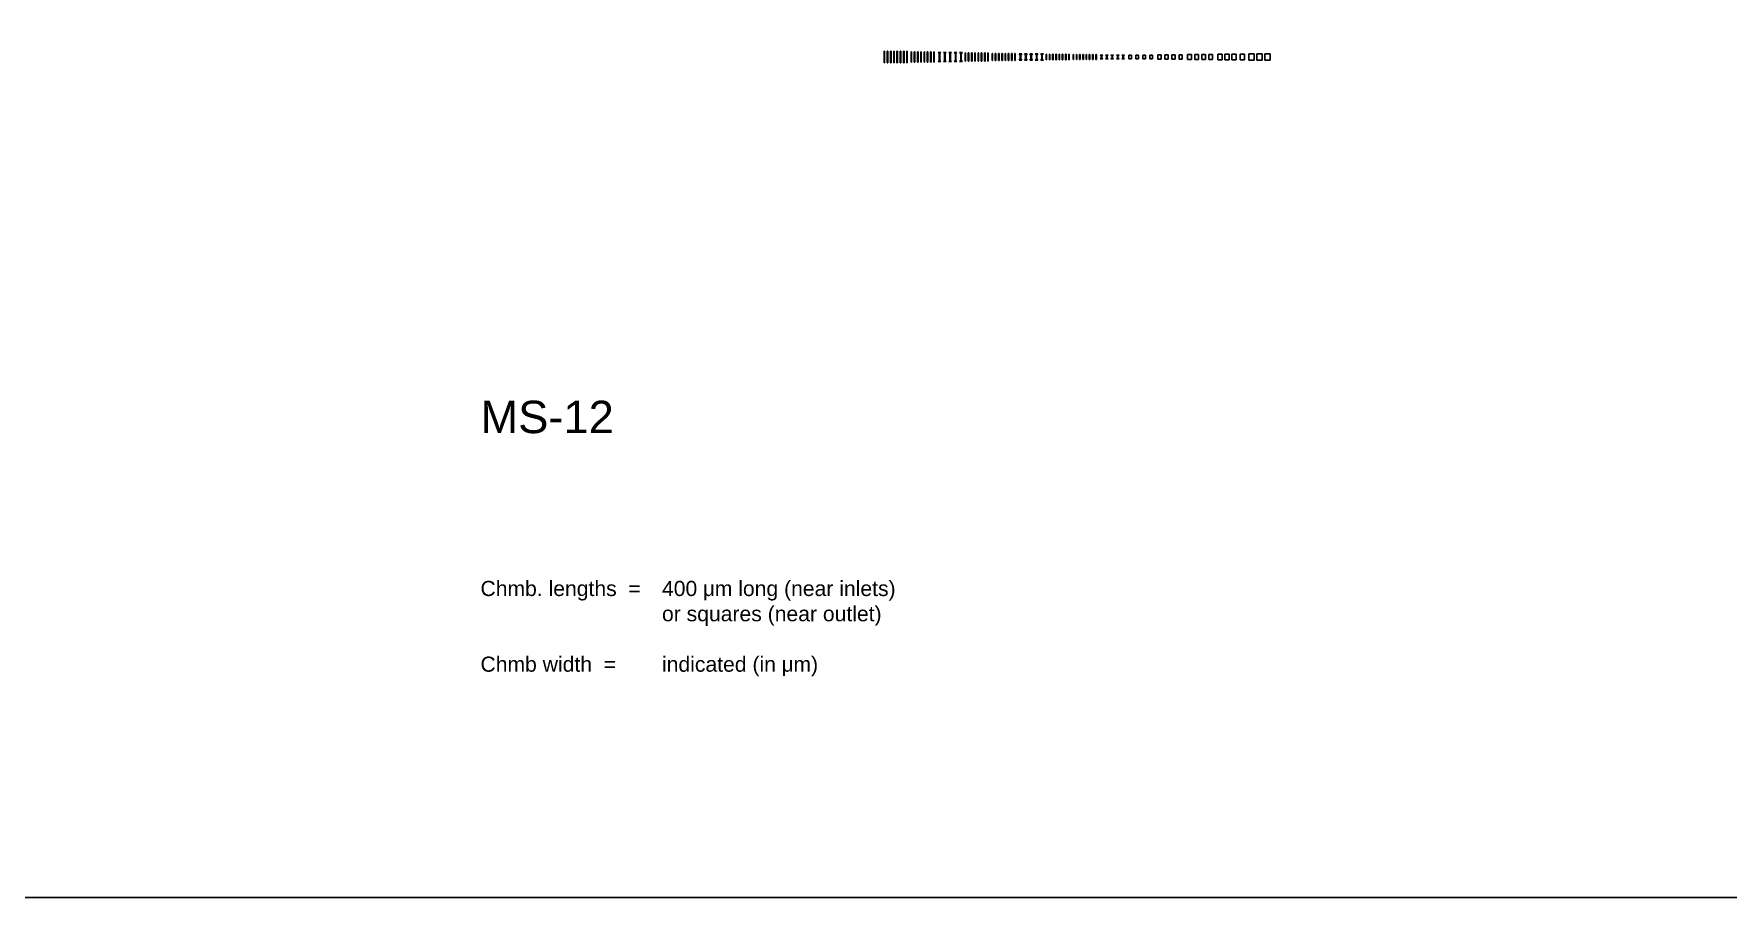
# Model space of a CAD drawing. Header units: millimetres. Extents: x 1000 to 444771, y -11148 to 590229.
# Drawn here: x 182360 to 213720, y 510637 to 526978 of the extents above; entities that cross this region are included whole.
import ezdxf

# ---------------------------------------------------------------- set-up
doc = ezdxf.new("R2010")
doc.units = ezdxf.units.MM
doc.layers.add('CLEAR', color=140, linetype='Continuous')
doc.styles.get("Standard").update_dxf_attribs({"font": 'arial.ttf'})

msp = doc.modelspace()

# ---------------------------------------------------------------- linework, layer by layer
msp.add_line((151500, 511000), (278500, 511000))
msp.add_circle((215000, 511000), 50000)
at = {"layer": 'CLEAR'}
for p, q in [((198096, 526656), (198096, 526444)), ((198096, 526656), (198106, 526656)), ((198106, 526656), (198096, 526656)), ((198106, 526656), (198106, 526444)), ((198156, 526656), (198166, 526656)), ((198156, 526656), (198156, 526444)), ((198166, 526656), (198166, 526444)), ((198216, 526656), (198226, 526656)), ((198216, 526656), (198216, 526444)), ((198226, 526656), (198226, 526444)), ((198276, 526656), (198286, 526656)), ((198276, 526656), (198276, 526444)), ((198286, 526656), (198286, 526444)), ((198336, 526656), (198346, 526656)), ((198336, 526656), (198336, 526444)), ((198346, 526656), (198346, 526444)), ((198396, 526656), (198406, 526656)), ((198396, 526656), (198396, 526444)), ((198406, 526656), (198406, 526444)), ((198456, 526656), (198466, 526656)), ((198456, 526656), (198456, 526444)), ((198466, 526656), (198466, 526444)), ((198516, 526656), (198516, 526444)), ((198516, 526656), (198526, 526656)), ((198526, 526656), (198526, 526444)), ((198596, 526646), (198596, 526454)), ((198596, 526646), (198606, 526646)), ((198606, 526646), (198606, 526454)), ((198656, 526646), (198656, 526454)), ((198656, 526646), (198666, 526646)), ((198666, 526646), (198666, 526454)), ((198716, 526646), (198716, 526454)), ((198716, 526646), (198726, 526646)), ((198726, 526646), (198726, 526454)), ((198776, 526646), (198776, 526454)), ((198776, 526646), (198786, 526646)), ((198786, 526646), (198786, 526454)), ((198836, 526646), (198836, 526454)), ((198836, 526646), (198846, 526646)), ((198846, 526646), (198846, 526454)), ((198896, 526646), (198896, 526454)), ((198896, 526646), (198906, 526646)), ((198906, 526646), (198906, 526454)), ((198956, 526646), (198956, 526454)), ((198956, 526646), (198966, 526646)), ((198966, 526646), (198966, 526454)), ((199016, 526646), (199016, 526454)), ((199016, 526646), (199026, 526646)), ((199026, 526646), (199026, 526454)), ((199096, 526636), (199116, 526616)), ((199096, 526636), (199146, 526636)), ((199116, 526616), (199116, 526484)), ((199146, 526636), (199126, 526616)), ((199126, 526616), (199126, 526484)), ((199196, 526636), (199216, 526616)), ((199196, 526636), (199246, 526636)), ((199216, 526616), (199216, 526484)), ((199246, 526636), (199226, 526616)), ((199226, 526616), (199226, 526484)), ((199296, 526636), (199316, 526616)), ((199296, 526636), (199346, 526636)), ((199316, 526616), (199316, 526484)), ((199346, 526636), (199326, 526616)), ((199326, 526616), (199326, 526484)), ((199396, 526636), (199416, 526616)), ((199396, 526636), (199446, 526636)), ((199416, 526616), (199416, 526484)), ((199446, 526636), (199426, 526616)), ((199426, 526616), (199426, 526484)), ((199496, 526636), (199516, 526616)), ((199496, 526636), (199546, 526636)), ((199516, 526616), (199516, 526484)), ((199546, 526636), (199526, 526616)), ((199526, 526616), (199526, 526484)), ((199596, 526626), (199596, 526474)), ((199596, 526626), (199606, 526626)), ((199606, 526626), (199606, 526474)), ((199656, 526626), (199656, 526474)), ((199656, 526626), (199666, 526626)), ((199666, 526626), (199666, 526474)), ((199716, 526626), (199716, 526474)), ((199716, 526626), (199726, 526626)), ((199726, 526626), (199726, 526474)), ((199776, 526626), (199776, 526474)), ((199776, 526626), (199786, 526626)), ((199786, 526626), (199786, 526474)), ((199836, 526626), (199836, 526474)), ((199836, 526626), (199846, 526626)), ((199846, 526626), (199846, 526474)), ((199896, 526626), (199896, 526474)), ((199896, 526626), (199906, 526626)), ((199906, 526626), (199906, 526474)), ((199956, 526626), (199956, 526474)), ((199956, 526626), (199966, 526626)), ((199966, 526626), (199966, 526474)), ((200016, 526626), (200016, 526474)), ((200016, 526626), (200026, 526626)), ((200026, 526626), (200026, 526474)), ((200096, 526616), (200096, 526484)), ((200096, 526616), (200106, 526616)), ((200106, 526616), (200106, 526484)), ((200156, 526616), (200156, 526484)), ((200156, 526616), (200166, 526616)), ((200166, 526616), (200166, 526484)), ((200216, 526616), (200216, 526484)), ((200216, 526616), (200226, 526616)), ((200226, 526616), (200226, 526484)), ((200276, 526616), (200276, 526484)), ((200276, 526616), (200286, 526616)), ((200286, 526616), (200286, 526484)), ((200336, 526616), (200336, 526484)), ((200336, 526616), (200346, 526616)), ((200346, 526616), (200346, 526484)), ((200396, 526616), (200396, 526484)), ((200396, 526616), (200406, 526616)), ((200406, 526616), (200406, 526484)), ((200456, 526616), (200456, 526484)), ((200456, 526616), (200466, 526616)), ((200466, 526616), (200466, 526484)), ((200516, 526616), (200516, 526484)), ((200516, 526616), (200526, 526616)), ((200526, 526616), (200526, 526484)), ((200596, 526606), (200616, 526586)), ((200596, 526606), (200646, 526606)), ((200616, 526586), (200616, 526514)), ((200646, 526606), (200626, 526586)), ((200626, 526586), (200626, 526514)), ((200696, 526606), (200716, 526586)), ((200696, 526606), (200746, 526606)), ((200716, 526586), (200716, 526514)), ((200746, 526606), (200726, 526586)), ((200726, 526586), (200726, 526514)), ((200796, 526606), (200816, 526586)), ((200796, 526606), (200846, 526606)), ((200816, 526586), (200816, 526514)), ((200846, 526606), (200826, 526586)), ((200826, 526586), (200826, 526514)), ((200896, 526606), (200916, 526586)), ((200896, 526606), (200946, 526606)), ((200916, 526586), (200916, 526514)), ((200946, 526606), (200926, 526586)), ((200926, 526586), (200926, 526514)), ((200996, 526606), (201016, 526586)), ((200996, 526606), (201046, 526606)), ((201016, 526586), (201016, 526514)), ((201046, 526606), (201026, 526586)), ((201026, 526586), (201026, 526514)), ((201096, 526605), (201096, 526495)), ((201096, 526605), (201106, 526605)), ((201106, 526605), (201106, 526495)), ((201156, 526605), (201156, 526495)), ((201156, 526605), (201166, 526605)), ((201166, 526605), (201166, 526495)), ((201216, 526605), (201216, 526495)), ((201216, 526605), (201226, 526605)), ((201226, 526605), (201226, 526495)), ((201276, 526605), (201276, 526495)), ((201276, 526605), (201286, 526605)), ((201286, 526605), (201286, 526495)), ((201336, 526605), (201336, 526495)), ((201336, 526605), (201346, 526605)), ((201346, 526605), (201346, 526495)), ((201396, 526605), (201396, 526495)), ((201396, 526605), (201406, 526605)), ((201406, 526605), (201406, 526495)), ((201456, 526605), (201456, 526495)), ((201456, 526605), (201466, 526605)), ((201466, 526605), (201466, 526495)), ((201516, 526605), (201516, 526495)), ((201516, 526605), (201526, 526605)), ((201526, 526605), (201526, 526495)), ((201596, 526595), (201596, 526505)), ((201596, 526595), (201606, 526595)), ((201606, 526595), (201606, 526505)), ((201656, 526595), (201656, 526505)), ((201656, 526595), (201666, 526595)), ((201666, 526595), (201666, 526505)), ((201716, 526595), (201716, 526505)), ((201716, 526595), (201726, 526595)), ((201726, 526595), (201726, 526505)), ((201776, 526595), (201776, 526505)), ((201776, 526595), (201786, 526595)), ((201786, 526595), (201786, 526505)), ((201836, 526595), (201836, 526505)), ((201836, 526595), (201846, 526595)), ((201846, 526595), (201846, 526505)), ((201896, 526595), (201896, 526505)), ((201896, 526595), (201906, 526595)), ((201906, 526595), (201906, 526505)), ((201956, 526595), (201956, 526505)), ((201956, 526595), (201966, 526595)), ((201966, 526595), (201966, 526505)), ((202016, 526595), (202016, 526505)), ((202016, 526595), (202026, 526595)), ((202026, 526595), (202026, 526505)), ((202096, 526585), (202116, 526565)), ((202146, 526585), (202096, 526585)), ((202096, 526515), (202116, 526535)), ((202116, 526565), (202116, 526535)), ((202146, 526585), (202126, 526565)), ((202126, 526565), (202126, 526535)), ((202146, 526515), (202126, 526535)), ((202196, 526585), (202216, 526565)), ((202246, 526585), (202196, 526585)), ((202196, 526515), (202216, 526535)), ((202216, 526565), (202216, 526535)), ((202246, 526585), (202226, 526565)), ((202226, 526565), (202226, 526535)), ((202246, 526515), (202226, 526535)), ((202296, 526585), (202316, 526565)), ((202346, 526585), (202296, 526585)), ((202296, 526515), (202316, 526535)), ((202316, 526565), (202316, 526535)), ((202346, 526585), (202326, 526565)), ((202326, 526565), (202326, 526535)), ((202346, 526515), (202326, 526535)), ((202396, 526585), (202416, 526565)), ((202446, 526585), (202396, 526585)), ((202396, 526515), (202416, 526535)), ((202416, 526565), (202416, 526535)), ((202446, 526585), (202426, 526565)), ((202426, 526565), (202426, 526535)), ((202446, 526515), (202426, 526535)), ((202496, 526585), (202516, 526565)), ((202546, 526585), (202496, 526585)), ((202496, 526515), (202516, 526535)), ((202516, 526565), (202516, 526535)), ((202546, 526585), (202526, 526565)), ((202526, 526565), (202526, 526535)), ((202546, 526515), (202526, 526535)), ((202676, 526585), (202626, 526585)), ((202626, 526585), (202626, 526515)), ((202676, 526515), (202676, 526585)), ((202806, 526585), (202756, 526585)), ((202756, 526585), (202756, 526515)), ((202806, 526515), (202806, 526585)), ((202936, 526585), (202886, 526585)), ((202886, 526585), (202886, 526515)), ((202936, 526515), (202936, 526585)), ((203066, 526585), (203016, 526585)), ((203016, 526585), (203016, 526515)), ((203066, 526515), (203066, 526585)), ((203166, 526510), (203166, 526590)), ((203166, 526590), (203226, 526590)), ((203226, 526590), (203226, 526510)), ((203296, 526510), (203296, 526590)), ((203296, 526590), (203356, 526590)), ((203356, 526590), (203356, 526510)), ((203426, 526510), (203426, 526590)), ((203426, 526590), (203486, 526590)), ((203486, 526590), (203486, 526510)), ((203556, 526510), (203556, 526590)), ((203556, 526590), (203616, 526590)), ((203616, 526590), (203616, 526510)), ((203716, 526505), (203716, 526595)), ((203716, 526595), (203786, 526595)), ((203786, 526595), (203786, 526505)), ((203846, 526505), (203846, 526595)), ((203846, 526595), (203916, 526595)), ((203916, 526595), (203916, 526505)), ((203976, 526505), (203976, 526595)), ((203976, 526595), (204046, 526595)), ((204046, 526595), (204046, 526505)), ((204106, 526505), (204106, 526595)), ((204106, 526595), (204176, 526595)), ((204176, 526595), (204176, 526505)), ((204276, 526500), (204276, 526600)), ((204276, 526600), (204356, 526600)), ((204276, 526500), (204276, 526600)), ((204276, 526600), (204356, 526600)), ((204356, 526600), (204356, 526500)), ((204356, 526600), (204356, 526500)), ((204406, 526500), (204406, 526600)), ((204406, 526600), (204486, 526600)), ((204486, 526600), (204486, 526500)), ((204536, 526500), (204536, 526600)), ((204536, 526600), (204616, 526600)), ((204536, 526500), (204536, 526600)), ((204536, 526600), (204616, 526600)), ((204616, 526600), (204616, 526500)), ((204616, 526600), (204616, 526500)), ((204688, 526500), (204688, 526600)), ((204688, 526600), (204768, 526600)), ((204768, 526600), (204768, 526500)), ((204846, 526610), (204846, 526490)), ((204946, 526610), (204846, 526610)), ((204946, 526490), (204946, 526610)), ((204996, 526610), (204996, 526490)), ((205096, 526610), (204996, 526610)), ((205096, 526490), (205096, 526610)), ((205146, 526610), (205146, 526490)), ((205246, 526610), (205146, 526610)), ((205246, 526490), (205246, 526610)), ((198106, 526444), (198096, 526444)), ((198166, 526444), (198156, 526444)), ((198226, 526444), (198216, 526444)), ((198286, 526444), (198276, 526444)), ((198346, 526444), (198336, 526444)), ((198406, 526444), (198396, 526444)), ((198466, 526444), (198456, 526444)), ((198516, 526444), (198526, 526444)), ((198606, 526454), (198596, 526454)), ((198666, 526454), (198656, 526454)), ((198726, 526454), (198716, 526454)), ((198786, 526454), (198776, 526454)), ((198846, 526454), (198836, 526454)), ((198906, 526454), (198896, 526454)), ((198966, 526454), (198956, 526454)), ((199016, 526454), (199026, 526454)), ((199096, 526464), (199116, 526484)), ((199096, 526464), (199146, 526464)), ((199146, 526464), (199126, 526484)), ((199196, 526464), (199216, 526484)), ((199196, 526464), (199246, 526464)), ((199246, 526464), (199226, 526484)), ((199296, 526464), (199316, 526484)), ((199296, 526464), (199346, 526464)), ((199346, 526464), (199326, 526484)), ((199396, 526464), (199416, 526484)), ((199396, 526464), (199446, 526464)), ((199446, 526464), (199426, 526484)), ((199496, 526464), (199516, 526484)), ((199496, 526464), (199546, 526464)), ((199546, 526464), (199526, 526484)), ((199606, 526474), (199596, 526474)), ((199666, 526474), (199656, 526474)), ((199726, 526474), (199716, 526474)), ((199786, 526474), (199776, 526474)), ((199846, 526474), (199836, 526474)), ((199906, 526474), (199896, 526474)), ((199966, 526474), (199956, 526474)), ((200026, 526474), (200016, 526474)), ((200106, 526484), (200096, 526484)), ((200166, 526484), (200156, 526484)), ((200226, 526484), (200216, 526484)), ((200286, 526484), (200276, 526484)), ((200346, 526484), (200336, 526484)), ((200406, 526484), (200396, 526484)), ((200466, 526484), (200456, 526484)), ((200516, 526484), (200526, 526484)), ((200596, 526494), (200616, 526514)), ((200596, 526494), (200646, 526494)), ((200646, 526494), (200626, 526514)), ((200696, 526494), (200716, 526514)), ((200696, 526494), (200746, 526494)), ((200746, 526494), (200726, 526514)), ((200796, 526494), (200816, 526514)), ((200796, 526494), (200846, 526494)), ((200846, 526494), (200826, 526514)), ((200896, 526494), (200916, 526514)), ((200896, 526494), (200946, 526494)), ((200946, 526494), (200926, 526514)), ((200996, 526494), (201016, 526514)), ((200996, 526494), (201046, 526494)), ((201046, 526494), (201026, 526514)), ((201106, 526495), (201096, 526495)), ((201166, 526495), (201156, 526495)), ((201226, 526495), (201216, 526495)), ((201286, 526495), (201276, 526495)), ((201346, 526495), (201336, 526495)), ((201406, 526495), (201396, 526495)), ((201466, 526495), (201456, 526495)), ((201516, 526495), (201526, 526495)), ((201606, 526505), (201596, 526505)), ((201666, 526505), (201656, 526505)), ((201726, 526505), (201716, 526505)), ((201786, 526505), (201776, 526505)), ((201846, 526505), (201836, 526505)), ((201906, 526505), (201896, 526505)), ((201966, 526505), (201956, 526505)), ((202016, 526505), (202026, 526505)), ((202146, 526515), (202096, 526515)), ((202246, 526515), (202196, 526515)), ((202346, 526515), (202296, 526515)), ((202446, 526515), (202396, 526515)), ((202546, 526515), (202496, 526515)), ((202626, 526515), (202676, 526515)), ((202756, 526515), (202806, 526515)), ((202886, 526515), (202936, 526515)), ((203016, 526515), (203066, 526515)), ((203226, 526510), (203166, 526510)), ((203356, 526510), (203296, 526510)), ((203486, 526510), (203426, 526510)), ((203616, 526510), (203556, 526510)), ((203786, 526505), (203716, 526505)), ((203916, 526505), (203846, 526505)), ((204046, 526505), (203976, 526505)), ((204176, 526505), (204106, 526505)), ((204356, 526500), (204276, 526500)), ((204356, 526500), (204276, 526500)), ((204486, 526500), (204406, 526500)), ((204616, 526500), (204536, 526500)), ((204616, 526500), (204536, 526500)), ((204768, 526500), (204688, 526500)), ((204846, 526490), (204946, 526490)), ((204996, 526490), (205096, 526490)), ((205146, 526490), (205246, 526490))]:
    msp.add_line(p, q, dxfattribs=at)

# ---------------------------------------------------------------- texts
at = {"layer": 'CLEAR', "insert": (190626, 520191), "char_height": 280, "attachment_point": 1}
msp.add_mtext_dynamic_manual_height_columns('{\\H2.1429x;MS-12\\H0.83333x;\\P}\\P\\P\\P\\P\\PChmb. lengths  =^I400 {\\fSymbol|b0|i0|c2|p18;m}m long (near inlets)\\P^I^I^Ior squares (near outlet)\\P\\PChmb width  =^Iindicated (in {\\fSymbol|b0|i0|c2|p18;m}m)', width=11473.28, gutter_width=5106, heights=[6422], dxfattribs=at)

doc.saveas('drawing.dxf')
